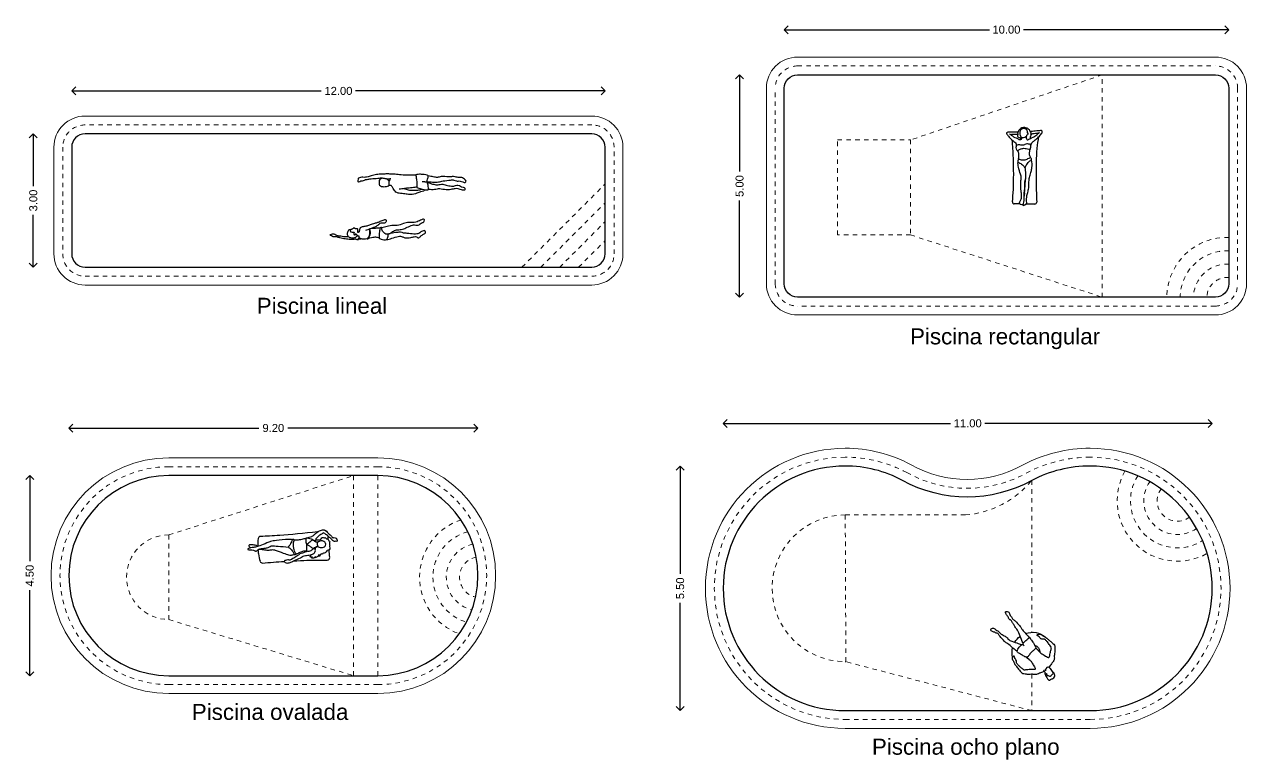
# Model space of a CAD drawing. Header units: inches. Extents: x 7.5 to 80.1, y 5.4 to 46.1.
# Drawn here: x 7.64 to 35.13, y 29.55 to 46.08 of the extents above; entities that cross this region are included whole.
import ezdxf

# ---------------------------------------------------------------- set-up
doc = ezdxf.new("R2010")
doc.units = ezdxf.units.IN
doc.header["$MEASUREMENT"] = 0
doc.linetypes.add('ACAD_ISO03W100', pattern=[30, 12, -18])
doc.layers.add('1', color=2, linetype='Continuous', lineweight=30)
doc.layers.add('2', color=253, linetype='Continuous', lineweight=5)
doc.styles.get("Standard").update_dxf_attribs({"font": 'arial.ttf'})
doc.dimstyles.new('cotas alberca', dxfattribs={"dimtxt": 0.18, "dimasz": 0.18, "dimexe": 0.18, "dimexo": 0.0625, "dimgap": 0.09, "dimtad": 0, "dimzin": 0, "dimdsep": 46, "dimtxsty": 'Standard', "dimblk": 'OPEN90', "dimcen": 0.09, "dimse1": 1, "dimse2": 1, "dimadec": 0, "dimazin": 0, "dimtfac": 1, "dimtofl": 0, "dimtmove": 0, "dimatfit": 3, "dimldrblk": 'OPEN90', "dimfxl": 0, "dimtolj": 1, "dimtzin": 0, "dimarcsym": 0})

# ---------------------------------------------------------------- blocks, each defined once
blk = doc.blocks.new('_Open90')
at = {"color": 0, "linetype": 'ByBlock', "lineweight": -2}
for p, q in [((0, 0), (-1, 0)), ((-0.5, 0.5), (0, 0)), ((0, 0), (-0.5, -0.5))]:
    blk.add_line(p, q, dxfattribs=at)
blk = doc.blocks.new('*D5')
at = {"layer": '2', "color": 0, "lineweight": -2, "transparency": 16777216}
for p, q in [((8.88, 44.587), (14.315, 44.587)), ((20.52, 44.587), (15.085, 44.587))]:
    blk.add_line(p, q, dxfattribs=at)
at = {"layer": 'Defpoints', "color": 0, "transparency": 16777216}
for p in [(20.7, 44.587), (8.7, 43.323), (20.7, 43.323)]:
    blk.add_point(p, dxfattribs=at)
at = {"layer": '2', "color": 0, "lineweight": -2, "transparency": 16777216, "xscale": 0.18, "yscale": 0.18, "zscale": 0.18, "rotation": 180}
blk.add_blockref('_Open90', (8.7, 44.587), dxfattribs=at)
at = {"layer": '2', "color": 0, "lineweight": -2, "transparency": 16777216, "xscale": 0.18, "yscale": 0.18, "zscale": 0.18}
blk.add_blockref('_Open90', (20.7, 44.587), dxfattribs=at)
at = {"layer": '2', "color": 0, "transparency": 16777216, "insert": (14.7, 44.587), "char_height": 0.18, "attachment_point": 5}
blk.add_mtext('\\A1;12.00', dxfattribs=at)
blk = doc.blocks.new('*D6')
at = {"layer": '2', "color": 0, "lineweight": -2, "transparency": 16777216}
for p, q in [((7.837, 43.443), (7.837, 42.447)), ((7.837, 40.803), (7.837, 41.8))]:
    blk.add_line(p, q, dxfattribs=at)
at = {"layer": 'Defpoints', "color": 0, "transparency": 16777216}
for p in [(9, 43.623), (7.837, 40.623), (9, 40.623)]:
    blk.add_point(p, dxfattribs=at)
at = {"layer": '2', "color": 0, "lineweight": -2, "transparency": 16777216, "xscale": 0.18, "yscale": 0.18, "zscale": 0.18}
for p, rotation in [((7.837, 43.623), 90), ((7.837, 40.623), 270)]:
    blk.add_blockref('_Open90', p, dxfattribs=dict(at, rotation=rotation))
at = {"layer": '2', "color": 0, "transparency": 16777216, "insert": (7.837, 42.123), "char_height": 0.18, "attachment_point": 5, "rotation": 90}
blk.add_mtext('\\A1;3.00', dxfattribs=at)
blk = doc.blocks.new('p1')
blk.add_line((-0.593, 0.008), (-0.581, 0.041))
for points, knots in [([(-0.012, 0.11), (-0.046, 0.108), (-0.113, 0.106), (-0.304, 0.107), (-0.444, 0.128), (-0.568, 0.132), (-0.668, 0.14), (-0.756, 0.128), (-0.868, 0.132), (-0.989, 0.1), (-1.087, 0.073), (-1.148, 0.058), (-1.207, 0.062), (-1.255, 0.06), (-1.305, 0.046), (-1.312, 0.021), (-1.324, -0.037), (-1.299, -0.048), (-1.251, -0.009), (-1.215, -0.021), (-1.167, -0.001), (-1.148, 0.01), (-1.104, 0.014), (-1.018, 0.031), (-0.865, 0.036), (-0.772, 0.06), (-0.638, 0.026), (-0.587, 0.024)], [0, 0, 0, 0, 0.515344, 1.21615, 1.835053, 2.400357, 2.908778, 3.386256, 3.926241, 4.501792, 5.018474, 5.421976, 5.804919, 6.168217, 6.51595, 6.778901, 7.154923, 7.367605, 7.751511, 8.065238, 8.419103, 8.65927, 8.978828, 9.466062, 10.093878, 10.604726, 11.293617, 11.293617, 11.293617, 11.293617]), ([(-0.621, -0.124), (-0.623, -0.128), (-0.632, -0.136), (-0.68, -0.143), (-0.732, -0.153), (-0.787, -0.145), (-0.843, -0.124), (-0.843, -0.032), (-0.832, 0.014), (-0.775, 0.044), (-0.703, 0.033), (-0.639, 0.004), (-0.615, -0.018), (-0.618, -0.044), (-0.609, -0.094), (-0.617, -0.117), (-0.621, -0.124)], [0, 0, 0, 0, 0.194345, 0.543261, 0.923842, 1.30412, 1.669485, 2.136885, 2.482261, 2.866614, 3.306208, 3.734947, 4.004058, 4.25415, 4.622031, 4.904545, 4.904545, 4.904545, 4.904545]), ([(-0.623, -0.012), (-0.616, -0.013), (-0.6, -0.01), (-0.595, 0.002), (-0.593, 0.008)], [0, 0, 0, 0, 0.2393256, 0.4498695, 0.4498695, 0.4498695, 0.4498695]), ([(0.129, -0.031), (0.145, -0.032), (0.178, -0.036), (0.201, -0.039), (0.219, -0.043), (0.242, -0.042), (0.236, -0.006), (0.263, 0.039), (0.263, 0.076), (0.266, 0.098), (0.238, 0.107), (0.172, 0.123), (0.093, 0.129), (0.044, 0.13), (-0.017, 0.12), (-0.009, 0.103), (-0.006, 0.042), (0, 0), (0.011, -0.068), (0.006, -0.136), (0.006, -0.17), (0.056, -0.182), (0.108, -0.199), (0.166, -0.216), (0.226, -0.22), (0.25, -0.22), (0.263, -0.219), (0.268, -0.216), (0.271, -0.173), (0.263, -0.12), (0.249, -0.077), (0.244, -0.047), (0.234, -0.047), (0.223, -0.043)], [-7.958678, -7.958678, -7.958678, -7.958678, -7.596632, -7.34669, -7.126637, -6.919129, -6.642504, -6.267765, -5.958708, -5.740307, -5.490495, -5.06371, -4.608268, -4.226338, -3.863587, -3.684939, -3.292213, -2.944288, -2.519211, -2.092207, -1.826782, -1.485068, -1.096815, -0.695455, -0.303056, 0, 0, 0.131561, 0.450639, 0.841535, 1.180424, 1.401682, 1.635286, 1.635286, 1.635286, 1.635286]), ([(0.239, -0.034), (0.279, -0.04), (0.359, -0.049), (0.498, -0.046), (0.598, -0.018), (0.761, 0), (0.843, 0.008), (0.9, -0.032), (0.985, -0.009), (1.092, -0.074), (1.127, -0.02), (1.078, 0.016), (1.04, 0.061), (0.959, 0.047), (0.868, 0.075), (0.8, 0.079), (0.722, 0.066), (0.552, 0.091), (0.473, 0.048), (0.376, 0.073), (0.302, 0.084), (0.264, 0.092)], [0, 0, 0, 0, 0.567494, 1.159129, 1.692798, 2.345006, 2.803663, 3.199481, 3.672081, 4.211635, 4.521161, 4.891494, 5.274091, 5.719047, 6.220326, 6.633514, 7.089497, 7.752201, 8.225999, 8.720544, 9.271209, 9.271209, 9.271209, 9.271209]), ([(0.193, -0.217), (0.183, -0.232), (0.158, -0.263), (0.088, -0.261), (0.009, -0.305), (-0.13, -0.333), (-0.23, -0.313), (-0.356, -0.303), (-0.469, -0.286), (-0.517, -0.192), (-0.553, -0.145), (-0.564, -0.123), (-0.589, -0.122), (-0.61, -0.122), (-0.621, -0.124)], [0, 0, 0, 0, 0.371406, 0.778812, 1.266143, 1.867361, 2.387189, 2.962967, 3.49364, 4.003825, 4.396367, 4.629701, 4.874415, 5.1646, 5.1646, 5.1646, 5.1646]), ([(0.008, -0.161), (-0.006, -0.162), (-0.036, -0.166), (-0.171, -0.18), (-0.27, -0.19), (-0.349, -0.201), (-0.388, -0.206)], [0, 0, 0, 0, 0.339585, 0.924566, 1.4542, 2.005888, 2.005888, 2.005888, 2.005888]), ([(-0.283, -0.192), (-0.251, -0.202), (-0.187, -0.218), (-0.134, -0.235), (-0.086, -0.226), (-0.013, -0.229), (0.073, -0.223), (0.108, -0.211), (0.125, -0.204)], [0, 0, 0, 0, 0.512201, 0.887816, 1.233252, 1.674062, 2.148666, 2.528746, 2.528746, 2.528746, 2.528746]), ([(0.244, -0.056), (0.255, -0.056), (0.285, -0.061), (0.342, -0.087), (0.436, -0.109), (0.485, -0.106), (0.595, -0.088), (0.692, -0.122), (0.816, -0.145), (0.854, -0.136), (0.9, -0.109), (0.964, -0.122), (1.018, -0.158), (1.079, -0.157), (1.102, -0.206), (1.083, -0.233), (1.037, -0.227), (0.93, -0.192), (0.87, -0.192), (0.767, -0.215), (0.67, -0.228), (0.528, -0.193), (0.463, -0.206), (0.403, -0.22), (0.318, -0.217), (0.266, -0.214)], [0.149969, 0.149969, 0.149969, 0.149969, 0.411381, 0.806703, 1.374389, 1.808746, 2.414222, 3.037852, 3.701821, 4.118363, 4.555088, 4.956594, 5.320888, 5.761916, 6.160931, 6.454839, 6.842484, 7.385203, 7.85081, 8.448685, 9.056214, 9.76544, 10.239119, 10.702245, 11.392195, 11.392195, 11.392195, 11.392195])]:
    blk.add_open_spline(points, degree=3, knots=knots)
blk = doc.blocks.new('p2')
for points, knots in [([(-0.304, 0.064), (-0.286, 0.067), (-0.248, 0.074), (-0.177, 0.109), (-0.058, 0.145), (-0.002, 0.198), (0.043, 0.232), (0.081, 0.229), (0.129, 0.224), (0.149, 0.242), (0.162, 0.265), (0.168, 0.284), (0.138, 0.294), (0.102, 0.29), (0.056, 0.269), (0.017, 0.257), (-0.011, 0.244), (-0.039, 0.228), (-0.111, 0.214), (-0.202, 0.177), (-0.279, 0.152), (-0.362, 0.142), (-0.44, 0.122), (-0.443, 0.042), (-0.46, 0.013), (-0.474, 0.007), (-0.481, 0.012), (-0.481, 0.033), (-0.473, 0.074), (-0.488, 0.1), (-0.521, 0.088), (-0.538, 0.099), (-0.554, 0.093), (-0.561, 0.118), (-0.58, 0.108), (-0.597, 0.091), (-0.616, 0.082), (-0.636, 0.077), (-0.656, 0.059), (-0.648, 0.033), (-0.636, 0.019), (-0.585, 0.012), (-0.558, 0.018), (-0.57, -0.005), (-0.578, -0.022), (-0.56, -0.049), (-0.53, -0.033), (-0.522, -0.013), (-0.522, -0.003)], [0, 0, 0, 0, 0.43418, 0.955704, 1.606594, 2.124279, 2.542266, 2.880853, 3.251581, 3.526527, 3.807212, 4.022272, 4.30163, 4.638842, 5.02899, 5.384461, 5.709878, 6.035376, 6.530783, 7.115347, 7.642395, 8.1805, 8.670094, 9.16372, 9.496133, 9.702958, 9.847427, 10.10476, 10.489315, 10.768598, 11.09182, 11.344616, 11.556044, 11.808288, 12.035367, 12.331748, 12.599545, 12.861323, 13.146215, 13.429286, 13.673038, 14.093007, 14.353076, 14.598762, 14.853417, 15.143704, 15.448833, 15.772771, 15.772771, 15.772771, 15.772771]), ([(0.201, -0.03), (0.217, -0.028), (0.253, -0.017), (0.275, 0.023), (0.367, 0.064), (0.417, 0.07), (0.532, 0.074), (0.624, 0.127), (0.745, 0.173), (0.795, 0.192), (0.849, 0.163), (0.9, 0.179), (0.947, 0.226), (1.009, 0.236), (1.022, 0.291), (0.998, 0.315), (0.952, 0.299), (0.851, 0.243), (0.79, 0.232), (0.681, 0.235), (0.58, 0.229), (0.444, 0.167), (0.375, 0.168), (0.311, 0.17), (0.172, 0.148), (0.098, 0.127), (0.06, 0.114)], [0, 0, 0, 0, 0.410391, 0.804216, 1.369753, 1.802465, 2.405649, 3.026918, 3.688373, 4.103337, 4.538408, 4.938394, 5.301309, 5.740667, 6.138172, 6.430967, 6.817144, 7.357808, 7.821652, 8.417263, 9.022492, 9.729032, 10.200918, 10.662291, 11.349628, 11.990777, 11.990777, 11.990777, 11.990777]), ([(-0.537, -0.106), (-0.55, -0.111), (-0.576, -0.118), (-0.664, -0.118), (-0.714, -0.061), (-0.717, 0.017), (-0.676, 0.081), (-0.644, 0.08), (-0.634, 0.079), (-0.629, 0.078)], [0, 0, 0, 0, 0.375316, 0.904432, 1.385365, 1.895021, 2.379126, 2.684255, 2.908243, 2.908243, 2.908243, 2.908243]), ([(-0.228, 0.085), (-0.221, 0.064), (-0.214, 0.019), (-0.214, -0.032), (-0.24, -0.098), (-0.259, -0.117), (-0.283, -0.136), (-0.25, -0.132), (-0.245, -0.128), (-0.242, -0.125)], [-2.419239, -2.419239, -2.419239, -2.419239, -1.944838, -1.517241, -1.036394, -0.717648, -0.475425, -0.208426, 0, 0, 0, 0]), ([(-0.242, -0.125), (-0.237, -0.118), (-0.226, -0.103), (-0.201, -0.043), (-0.196, 0.02), (-0.208, 0.079), (-0.212, 0.087), (-0.214, 0.091)], [0, 0, 0, 0, 0.297053, 0.757476, 1.242745, 1.681059, 1.889181, 1.889181, 1.889181, 1.889181]), ([(0.022, 0.115), (0, 0.111), (-0.043, 0.105), (-0.146, 0.1), (-0.188, 0.095), (-0.21, 0.092)], [0, 0, 0, 0, 0.475119, 1.062003, 1.534325, 1.534325, 1.534325, 1.534325]), ([(0.022, 0.115), (0.033, 0.12), (0.046, 0.12), (0.064, 0.118), (0.055, 0.097), (0.059, 0.074), (0.099, 0), (0.149, -0.031), (0.185, -0.033), (0.201, -0.03), (0.202, -0.038), (0.202, -0.053), (0.192, -0.15), (0.102, -0.163), (0.05, -0.137), (0.004, -0.131), (-0.004, -0.088), (-0.005, -0.007), (0.016, 0.086), (0.018, 0.104), (0.02, 0.112), (0.022, 0.115)], [3.910401, 3.910401, 3.910401, 3.910401, 4.148072, 4.364918, 4.605024, 4.889686, 5.417292, 5.86948, 6.281225, 6.281225, 6.281225, 6.56789, 7.103899, 7.6174, 8.073498, 8.441697, 8.790826, 9.336195, 9.903352, 10.141024, 10.378696, 10.378696, 10.378696, 10.378696]), ([(0.161, -0.147), (0.182, -0.148), (0.227, -0.153), (0.355, -0.086), (0.477, -0.073), (0.516, -0.084), (0.58, -0.118), (0.71, -0.106), (0.781, -0.087), (0.84, -0.079), (0.868, -0.115), (0.913, -0.102), (0.946, -0.053), (1.011, -0.025), (1.044, -0.001), (1.035, 0.037), (1.016, 0.06), (0.975, 0.038), (0.931, 0.026), (0.893, -0.022), (0.841, -0.023), (0.775, -0.032), (0.631, -0.008), (0.547, -0.008), (0.479, 0.02), (0.396, 0.009), (0.267, -0.005), (0.223, -0.021), (0.201, -0.03)], [0, 0, 0, 0, 0.462942, 1.167069, 1.805724, 2.162788, 2.644965, 3.310162, 3.82728, 4.251989, 4.609876, 4.969575, 5.420187, 5.909935, 6.261307, 6.604344, 6.886465, 7.257995, 7.660842, 8.096999, 8.499543, 8.980178, 9.685407, 10.227912, 10.705563, 11.241635, 11.905554, 12.395895, 12.395895, 12.395895, 12.395895]), ([(-0.529, -0.141), (-0.558, -0.143), (-0.616, -0.157), (-0.699, -0.144), (-0.83, -0.126), (-0.876, -0.115), (-0.962, -0.086), (-1.034, -0.092), (-1.07, -0.069), (-1.117, -0.044), (-1.069, -0.024), (-1.028, -0.019), (-0.974, -0.042), (-0.953, -0.058), (-0.909, -0.067), (-0.885, -0.067), (-0.838, -0.071), (-0.767, -0.088), (-0.736, -0.08), (-0.706, -0.079), (-0.695, -0.079)], [0.932493, 0.932493, 0.932493, 0.932493, 1.452407, 1.979134, 2.573572, 3.053103, 3.521187, 3.98979, 4.375837, 4.714881, 5.048071, 5.429779, 5.782569, 6.073565, 6.448751, 6.82357, 7.214442, 7.608512, 7.972296, 8.198661, 8.198661, 8.198661, 8.198661]), ([(-0.463, -0.124), (-0.465, -0.131), (-0.462, -0.148), (-0.482, -0.152), (-0.503, -0.141), (-0.526, -0.15), (-0.543, -0.121), (-0.532, -0.09), (-0.494, -0.076), (-0.445, -0.067), (-0.45, -0.109), (-0.461, -0.118), (-0.463, -0.124)], [0, 0, 0, 0, 0.270369, 0.499869, 0.781393, 1.044343, 1.346159, 1.658214, 2.034301, 2.39879, 2.716842, 2.982071, 2.982071, 2.982071, 2.982071]), ([(-0.485, -0.075), (-0.485, -0.066), (-0.49, -0.041), (-0.52, -0.049), (-0.531, -0.039), (-0.537, -0.035)], [0, 0, 0, 0, 0.3101986, 0.5988833, 0.8664162, 0.8664162, 0.8664162, 0.8664162]), ([(-0.395, -0.135), (-0.412, -0.139), (-0.433, -0.143), (-0.459, -0.142), (-0.465, -0.142)], [0, 0, 0, 0, 0.4083858, 0.5388962, 0.5388962, 0.5388962, 0.5388962]), ([(-0.274, -0.132), (-0.296, -0.137), (-0.344, -0.145), (-0.416, -0.134), (-0.443, -0.113), (-0.453, -0.106)], [1.756649, 1.756649, 1.756649, 1.756649, 2.140879, 2.677998, 2.986164, 2.986164, 2.986164, 2.986164]), ([(0.003, -0.116), (-0.022, -0.106), (-0.076, -0.097), (-0.12, -0.099), (-0.198, -0.115), (-0.242, -0.125)], [0, 0, 0, 0, 0.526068, 0.92816, 1.577296, 1.577296, 1.577296, 1.577296])]:
    blk.add_open_spline(points, degree=3, knots=knots)
blk = doc.blocks.new('*D13')
at = {"layer": '2', "color": 0, "lineweight": -2, "transparency": 16777216}
for p, q in [((8.816, 37.007), (12.913, 37.007)), ((17.656, 37.007), (13.56, 37.007))]:
    blk.add_line(p, q, dxfattribs=at)
at = {"layer": 'Defpoints', "color": 0, "transparency": 16777216}
for p in [(17.836, 37.007), (8.636, 33.652), (17.836, 33.653)]:
    blk.add_point(p, dxfattribs=at)
at = {"layer": '2', "color": 0, "lineweight": -2, "transparency": 16777216, "xscale": 0.18, "yscale": 0.18, "zscale": 0.18, "rotation": 180}
blk.add_blockref('_Open90', (8.636, 37.007), dxfattribs=at)
at = {"layer": '2', "color": 0, "lineweight": -2, "transparency": 16777216, "xscale": 0.18, "yscale": 0.18, "zscale": 0.18}
blk.add_blockref('_Open90', (17.836, 37.007), dxfattribs=at)
at = {"layer": '2', "color": 0, "transparency": 16777216, "insert": (13.236, 37.007), "char_height": 0.18, "attachment_point": 5}
blk.add_mtext('\\A1;9.20', dxfattribs=at)
blk = doc.blocks.new('*D15')
at = {"layer": '2', "color": 0, "lineweight": -2, "transparency": 16777216}
for p, q in [((7.756, 35.757), (7.756, 34.015)), ((7.756, 31.617), (7.756, 33.36))]:
    blk.add_line(p, q, dxfattribs=at)
at = {"layer": 'Defpoints', "color": 0, "transparency": 16777216}
for p in [(10.886, 35.937), (7.756, 31.437), (10.886, 31.437)]:
    blk.add_point(p, dxfattribs=at)
at = {"layer": '2', "color": 0, "lineweight": -2, "transparency": 16777216, "xscale": 0.18, "yscale": 0.18, "zscale": 0.18}
for p, rotation in [((7.756, 35.937), 90), ((7.756, 31.437), 270)]:
    blk.add_blockref('_Open90', p, dxfattribs=dict(at, rotation=rotation))
at = {"layer": '2', "color": 0, "transparency": 16777216, "insert": (7.756, 33.687), "char_height": 0.18, "attachment_point": 5, "rotation": 90}
blk.add_mtext('\\A1;4.50', dxfattribs=at)
blk = doc.blocks.new('p3')
for centre, start, end in [((0.715, 0.323), 14.7767, 85.1908), ((-0.747, 0.2), 92.0524, 174.2564), ((0.753, -0.221), 269.8569, 5.4967), ((-0.705, -0.289), 197.1966, 275.3367)]:
    blk.add_arc(centre, 0.0553, start, end)
for points, knots in [([(0.537, 0.357), (0.237, 0.322), (-0.323, 0.273), (-0.608, 0.26), (-0.749, 0.255)], [15.986808, 15.986808, 15.986808, 15.986808, 17.479211, 18.619286, 18.619286, 18.619286, 18.619286]), ([(0.298, 0.223), (0.314, 0.228), (0.345, 0.24), (0.406, 0.254), (0.458, 0.288), (0.542, 0.371), (0.645, 0.408), (0.684, 0.405), (0.721, 0.377), (0.799, 0.312), (0.855, 0.248), (0.874, 0.223), (0.908, 0.231), (0.953, 0.218), (0.966, 0.199), (0.974, 0.177), (0.981, 0.138), (0.939, 0.149), (0.912, 0.14), (0.883, 0.151), (0.86, 0.179), (0.841, 0.203), (0.788, 0.247), (0.727, 0.301), (0.681, 0.328), (0.665, 0.338), (0.634, 0.312), (0.586, 0.283), (0.534, 0.244), (0.495, 0.201), (0.496, 0.182), (0.497, 0.174)], [0, 0, 0, 0, 0.407225, 0.852574, 1.304489, 1.93645, 2.534276, 2.871486, 3.248717, 3.839633, 4.377072, 4.66914, 4.99116, 5.381511, 5.644699, 5.934523, 6.241709, 6.566237, 6.882438, 7.18837, 7.530001, 7.847836, 8.320928, 8.858866, 9.272548, 9.487383, 9.830234, 10.270943, 10.746788, 11.171099, 11.45656, 11.45656, 11.45656, 11.45656]), ([(-0.03, 0.182), (-0.061, 0.186), (-0.118, 0.198), (-0.392, 0.157), (-0.463, 0.159), (-0.526, 0.139), (-0.611, 0.108), (-0.763, 0.041), (-0.857, 0.013), (-0.938, 0.005), (-0.989, -0.005), (-1.035, -0.02), (-1.034, -0.039), (-1.011, -0.045), (-0.974, -0.042), (-0.907, -0.049), (-0.879, -0.066), (-0.86, -0.078), (-0.828, -0.076), (-0.812, -0.038), (-0.76, -0.023), (-0.728, -0.018), (-0.636, -0.011), (-0.559, 0.008), (-0.509, 0.046), (-0.482, 0.047), (-0.339, 0.035), (-0.198, 0.024), (-0.122, 0.016)], [0, 0, 0, 0, 0.561282, 1.505148, 2.004568, 2.444963, 2.999474, 3.743386, 4.325546, 4.834245, 5.263632, 5.639466, 5.835339, 6.095593, 6.455156, 6.927291, 7.25564, 7.522461, 7.819029, 8.172729, 8.579916, 8.916832, 9.462607, 9.991545, 10.425005, 10.708432, 11.372359, 12.248306, 12.248306, 12.248306, 12.248306]), ([(-0.803, 0.03), (-0.817, 0.037), (-0.849, 0.047), (-0.886, 0.066), (-0.975, 0.061), (-1.009, 0.066), (-1.011, 0.038), (-0.989, 0.01), (-0.974, 0.002), (-0.967, -0.001)], [0, 0, 0, 0, 0.396188, 0.77617, 1.322375, 1.627162, 1.881424, 2.225716, 2.510009, 2.510009, 2.510009, 2.510009]), ([(-0.122, 0.016), (-0.122, 0.023), (-0.093, 0.048), (-0.064, 0.105), (-0.032, 0.187), (-0.02, 0.185), (0.027, 0.189), (-0.013, 0.135), (-0.01, 0.027), (0.023, -0.103), (0.044, -0.134), (0.067, -0.14), (0.041, -0.15), (0.019, -0.154), (-0.003, -0.129), (-0.03, -0.065), (-0.1, 0.002), (-0.122, 0.011), (-0.122, 0.016)], [0, 0, 0, 0, 0.346181, 0.847131, 1.361019, 1.547948, 1.868621, 2.242372, 2.864366, 3.534097, 3.873556, 4.077865, 4.328582, 4.597987, 4.898435, 5.390854, 5.962697, 6.232762, 6.232762, 6.232762, 6.232762]), ([(0.013, 0.176), (0.035, 0.177), (0.078, 0.17), (0.191, 0.195), (0.247, 0.209), (0.276, 0.217)], [0, 0, 0, 0, 0.464172, 1.07316, 1.620028, 1.620028, 1.620028, 1.620028]), ([(0.295, 0.073), (0.29, 0.088), (0.279, 0.115), (0.277, 0.202), (0.275, 0.228), (0.317, 0.218), (0.415, 0.197), (0.47, 0.161), (0.482, 0.153), (0.485, 0.151)], [0, 0, 0, 0, 0.397775, 0.93293, 1.178888, 1.504586, 2.103954, 2.581076, 2.731207, 2.731207, 2.731207, 2.731207]), ([(0.295, 0.073), (0.291, 0.057), (0.285, 0.025), (0.286, -0.043), (0.288, -0.076), (0.329, -0.078), (0.37, -0.077), (0.406, -0.046), (0.435, -0.025), (0.475, -0.007), (0.512, 0.016), (0.531, 0.028)], [0, 0, 0, 0, 0.406488, 0.883668, 1.183353, 1.520327, 1.893485, 2.282557, 2.625704, 3.006106, 3.474326, 3.474326, 3.474326, 3.474326]), ([(0.484, 0.14), (0.471, 0.148), (0.445, 0.159), (0.419, 0.176), (0.403, 0.161), (0.376, 0.137), (0.323, 0.094), (0.295, 0.073)], [0, 0, 0, 0, 0.384148, 0.686855, 0.920649, 1.266165, 1.857874, 1.857874, 1.857874, 1.857874]), ([(0.295, 0.073), (0.314, 0.064), (0.348, 0.046), (0.412, -0.002), (0.424, -0.015), (0.447, -0.005), (0.489, 0.014), (0.504, 0.023), (0.516, 0.029), (0.525, 0.029), (0.542, 0.026), (0.55, 0.023)], [0, 0, 0, 0, 0.458256, 0.964281, 1.18539, 1.454878, 1.849587, 2.147557, 2.147557, 2.370916, 2.62205, 2.62205, 2.62205, 2.62205]), ([(0.542, 0.124), (0.53, 0.126), (0.508, 0.131), (0.484, 0.129), (0.483, 0.141), (0.488, 0.173), (0.518, 0.185), (0.544, 0.174), (0.601, 0.188), (0.62, 0.201), (0.643, 0.244), (0.681, 0.214), (0.706, 0.241), (0.73, 0.184), (0.772, 0.217), (0.783, 0.151), (0.823, 0.142), (0.791, 0.089), (0.816, 0.06), (0.793, 0.027), (0.834, -0.03), (0.77, -0.059), (0.738, -0.057), (0.714, -0.125), (0.664, -0.115), (0.646, -0.147), (0.619, -0.135), (0.593, -0.156), (0.582, -0.209), (0.568, -0.176), (0.579, -0.135), (0.545, -0.185), (0.533, -0.205), (0.468, -0.24), (0.488, -0.209), (0.489, -0.193), (0.469, -0.217), (0.452, -0.235), (0.415, -0.238), (0.387, -0.235), (0.445, -0.204), (0.382, -0.219), (0.363, -0.194), (0.383, -0.185), (0.385, -0.153), (0.423, -0.15), (0.485, -0.107), (0.487, -0.059), (0.483, -0.02), (0.49, -0.003), (0.493, 0.004)], [0, 0, 0, 0, 0.349533, 0.609603, 0.777132, 1.09321, 1.394446, 1.706037, 2.133948, 2.420798, 2.773846, 3.120174, 3.395431, 3.770646, 4.091711, 4.500809, 4.813213, 5.209434, 5.534474, 5.862675, 6.283705, 6.703973, 7.022664, 7.463867, 7.840764, 8.147182, 8.421894, 8.747838, 9.104296, 9.368917, 9.661703, 10.0116, 10.360177, 10.762932, 11.022447, 11.197885, 11.470163, 11.772534, 12.132947, 12.343774, 12.665898, 13.01497, 13.295215, 13.521704, 13.810993, 14.148458, 14.63476, 15.021804, 15.379099, 15.670529, 15.670529, 15.670529, 15.670529]), ([(0.527, 0.086), (0.528, 0.099), (0.534, 0.121), (0.582, 0.156), (0.647, 0.159), (0.701, 0.127), (0.719, 0.102), (0.721, 0.052), (0.688, 0.019), (0.651, -0.001), (0.535, 0.005), (0.527, 0.067), (0.527, 0.086)], [0, 0, 0, 0, 0.306422, 0.757887, 1.225413, 1.668288, 1.985351, 2.365444, 2.726983, 3.112145, 3.684426, 4.155982, 4.155982, 4.155982, 4.155982]), ([(-0.805, -0.041), (-0.803, -0.076), (-0.792, -0.18), (-0.774, -0.254), (-0.758, -0.305)], [9.2116452, 9.2116452, 9.2116452, 9.2116452, 9.5198564, 10.1789968, 10.1789968, 10.1789968, 10.1789968]), ([(-0.785, -0.031), (-0.751, -0.033), (-0.684, -0.035), (-0.578, -0.061), (-0.491, -0.037), (-0.412, -0.052), (-0.237, -0.119), (-0.12, -0.162), (-0.055, -0.166), (-0.005, -0.157), (0.019, -0.149)], [0, 0, 0, 0, 0.581449, 1.181195, 1.70803, 2.219923, 3.014244, 3.663274, 4.116296, 4.612096, 4.612096, 4.612096, 4.612096]), ([(0.304, -0.076), (0.269, -0.092), (0.199, -0.123), (0.134, -0.133), (0.068, -0.196), (-0.022, -0.239), (-0.071, -0.278), (-0.103, -0.278), (-0.135, -0.269), (-0.184, -0.286), (-0.216, -0.288), (-0.215, -0.322), (-0.189, -0.335), (-0.141, -0.351), (-0.059, -0.326), (0.011, -0.281), (0.153, -0.226), (0.229, -0.176), (0.338, -0.164), (0.375, -0.158), (0.394, -0.156)], [0, 0, 0, 0, 0.61693, 1.080513, 1.618692, 2.204286, 2.650214, 2.957256, 3.284704, 3.700463, 4.002257, 4.28575, 4.582289, 4.984135, 5.50141, 6.042089, 6.74484, 7.309336, 7.89445, 8.327854, 8.327854, 8.327854, 8.327854]), ([(0.058, -0.138), (0.074, -0.132), (0.107, -0.122), (0.182, -0.075), (0.256, -0.068), (0.279, -0.067), (0.29, -0.067)], [0, 0, 0, 0, 0.414082, 0.957403, 1.448696, 1.777924, 1.777924, 1.777924, 1.777924]), ([(-0.009, -0.296), (0.101, -0.29), (0.407, -0.277), (0.606, -0.275), (0.753, -0.276)], [11.619985, 11.619985, 11.619985, 11.619985, 12.208945, 13.356149, 13.356149, 13.356149, 13.356149])]:
    blk.add_open_spline(points, degree=3, knots=knots)
for points in [[(-0.802, 0.205), (-0.808, 0.149), (-0.81, 0.09), (-0.809, 0.033)], [(0.777, 0.183), (0.776, 0.209), (0.774, 0.235), (0.773, 0.261)], [(0.808, -0.215), (0.803, -0.159), (0.798, -0.102), (0.793, -0.046)], [(-0.7, -0.344), (-0.544, -0.329), (-0.376, -0.317), (-0.214, -0.307)]]:
    blk.add_open_spline(points, degree=3)
blk = doc.blocks.new('*D52')
at = {"layer": '2', "color": 0, "lineweight": -2, "transparency": 16777216}
for p, q in [((22.386, 35.972), (22.386, 33.725)), ((22.386, 30.832), (22.386, 33.078))]:
    blk.add_line(p, q, dxfattribs=at)
at = {"layer": 'Defpoints', "color": 0, "transparency": 16777216}
for p in [(22.386, 36.152), (26.097, 36.152), (26.097, 30.652)]:
    blk.add_point(p, dxfattribs=at)
at = {"layer": '2', "color": 0, "lineweight": -2, "transparency": 16777216, "xscale": 0.18, "yscale": 0.18, "zscale": 0.18}
for p, rotation in [((22.386, 36.152), 90), ((22.386, 30.652), 270)]:
    blk.add_blockref('_Open90', p, dxfattribs=dict(at, rotation=rotation))
at = {"layer": '2', "color": 0, "transparency": 16777216, "insert": (22.386, 33.402), "char_height": 0.18, "attachment_point": 5, "rotation": 90}
blk.add_mtext('\\A1;5.50', dxfattribs=at)
blk = doc.blocks.new('p8')
for radius, start, end in [(0.454, 166.9071, 193.62), (0.172, 112.2496, 142.4702), (0.454, 210.234, 232.9782), (0.172, 287.7637, 357.9584), (0.454, 250.5819, 310.6776)]:
    blk.add_arc((0, 0), radius, start, end)
for points, knots in [([(0.294, 0.501), (0.296, 0.508), (0.297, 0.522), (0.33, 0.566), (0.35, 0.613), (0.388, 0.628), (0.436, 0.588), (0.467, 0.593), (0.503, 0.547), (0.506, 0.518), (0.497, 0.474), (0.488, 0.453), (0.469, 0.444), (0.456, 0.431), (0.45, 0.424)], [0, 0, 0, 0, 0.228673, 0.607155, 0.978308, 1.274305, 1.659838, 1.944093, 2.313483, 2.598944, 2.938369, 3.183275, 3.409495, 3.678809, 3.678809, 3.678809, 3.678809]), ([(-0.119, 0.109), (-0.11, 0.119), (-0.091, 0.14), (-0.049, 0.171), (-0.007, 0.221), (0.008, 0.258), (0.059, 0.339), (0.068, 0.36), (0.056, 0.389), (0.023, 0.382), (-0.041, 0.387), (-0.15, 0.386), (-0.182, 0.406), (-0.198, 0.378), (-0.256, 0.341), (-0.3, 0.301), (-0.326, 0.268), (-0.352, 0.249), (-0.355, 0.218), (-0.361, 0.159), (-0.404, 0.122), (-0.403, 0.075), (-0.436, 0.091), (-0.444, 0.108), (-0.458, 0.122), (-0.444, 0.171), (-0.419, 0.188), (-0.408, 0.254), (-0.372, 0.285), (-0.332, 0.357), (-0.253, 0.441), (-0.215, 0.473), (-0.159, 0.48), (-0.078, 0.492), (-0.02, 0.483), (0.014, 0.482), (0.039, 0.495), (0.121, 0.484), (0.161, 0.459), (0.192, 0.455), (0.24, 0.434), (0.259, 0.422), (0.269, 0.416)], [0, 0, 0, 0, 0.330745, 0.708298, 1.113913, 1.459833, 1.956351, 2.203081, 2.453274, 2.722064, 3.148956, 3.692782, 3.971696, 4.226524, 4.657677, 5.062834, 5.395194, 5.67693, 5.955843, 6.345136, 6.733493, 7.030234, 7.285191, 7.513023, 7.728921, 8.076149, 8.361645, 8.762743, 9.114957, 9.585247, 10.141885, 10.498414, 10.874602, 11.346457, 11.744626, 12.030361, 12.296274, 12.758663, 13.113284, 13.400004, 13.76736, 14.073551, 14.073551, 14.073551, 14.073551]), ([(0.085, -0.094), (0.1, -0.079), (0.133, -0.049), (0.194, 0.022), (0.287, 0.075), (0.377, 0.125), (0.388, 0.086), (0.395, 0.041), (0.405, -0.007), (0.427, -0.085), (0.433, -0.122), (0.386, -0.164), (0.35, -0.239), (0.294, -0.278), (0.275, -0.304), (0.235, -0.301), (0.199, -0.3), (0.178, -0.318), (0.156, -0.354), (0.107, -0.375), (0.105, -0.402), (0.134, -0.408), (0.179, -0.413), (0.209, -0.401), (0.234, -0.374), (0.266, -0.36), (0.31, -0.339), (0.348, -0.296), (0.405, -0.26), (0.461, -0.203), (0.501, -0.167), (0.514, -0.11), (0.505, 0.023), (0.489, 0.076), (0.504, 0.129), (0.475, 0.204), (0.429, 0.254), (0.394, 0.31), (0.377, 0.338)], [0, 0, 0, 0, 0.418034, 0.908451, 1.469448, 1.944045, 2.205824, 2.557307, 2.927877, 3.392724, 3.691198, 4.080258, 4.558119, 4.97878, 5.255577, 5.573262, 5.879427, 6.137823, 6.47299, 6.842336, 7.05707, 7.318509, 7.668633, 7.957099, 8.262399, 8.567969, 8.923728, 9.309839, 9.736625, 10.20047, 10.566303, 10.953249, 11.547973, 11.933712, 12.301048, 12.749275, 13.181062, 13.693064, 13.693064, 13.693064, 13.693064]), ([(0.251, 0.392), (0.267, 0.414), (0.296, 0.45), (0.28, 0.462), (0.282, 0.484), (0.294, 0.504), (0.314, 0.511), (0.318, 0.495), (0.304, 0.48), (0.322, 0.471), (0.324, 0.495), (0.341, 0.521), (0.361, 0.512), (0.388, 0.549), (0.422, 0.514), (0.452, 0.493), (0.476, 0.461), (0.451, 0.427), (0.427, 0.381), (0.392, 0.35), (0.378, 0.338), (0.343, 0.315), (0.303, 0.365), (0.296, 0.397), (0.295, 0.414)], [0, 0, 0, 0, 0.869504, 1.061762, 1.294843, 1.546261, 1.758027, 1.933109, 2.148296, 2.310006, 2.538246, 2.809487, 3.01945, 3.321734, 3.642156, 3.969561, 4.266367, 4.579906, 4.96151, 5.305831, 5.534071, 5.827845, 6.204616, 6.573242, 6.573242, 6.573242, 6.573242]), ([(-0.2, -0.17), (-0.209, -0.18), (-0.211, -0.191), (-0.196, -0.219), (-0.159, -0.258), (-0.094, -0.312), (-0.059, -0.345), (-0.043, -0.317), (-0.032, -0.29), (0.03, -0.216), (0.05, -0.166), (0.074, -0.126), (0.091, -0.097), (0.073, -0.085), (0.036, -0.049), (-0.033, -0.001), (-0.072, 0.066), (-0.103, 0.1), (-0.125, 0.112), (-0.137, 0.102), (-0.17, 0.097), (-0.203, 0.073), (-0.245, 0.054), (-0.285, 0.026), (-0.338, -0.008), (-0.342, -0.031), (-0.315, -0.101), (-0.252, -0.165), (-0.222, -0.183), (-0.207, -0.177), (-0.195, -0.164), (-0.184, -0.155), (-0.179, -0.15)], [0, 0, 0, 0, 0.221806, 0.458334, 0.840513, 1.331844, 1.647488, 1.884331, 2.176852, 2.678037, 3.066, 3.422474, 3.694713, 3.899112, 4.268515, 4.74424, 5.196984, 5.625157, 5.625157, 5.867278, 6.160327, 6.491639, 6.836369, 7.209222, 7.607012, 7.832794, 8.26967, 8.768787, 9.05495, 9.246244, 9.460816, 9.699205, 9.699205, 9.699205, 9.699205]), ([(-0.339, -0.021), (-0.361, -0.039), (-0.404, -0.072), (-0.528, -0.187), (-0.604, -0.224), (-0.663, -0.292), (-0.742, -0.378), (-0.771, -0.431), (-0.811, -0.432), (-0.843, -0.459), (-0.882, -0.458), (-0.941, -0.495), (-0.936, -0.516), (-0.924, -0.538), (-0.862, -0.556), (-0.827, -0.504), (-0.773, -0.486), (-0.756, -0.474), (-0.734, -0.435), (-0.699, -0.415), (-0.611, -0.366), (-0.559, -0.33), (-0.533, -0.286), (-0.459, -0.252), (-0.314, -0.201), (-0.262, -0.183), (-0.236, -0.174)], [0, 0, 0, 0, 0.473211, 1.137473, 1.612383, 2.096227, 2.661943, 3.045073, 3.347292, 3.668816, 3.997104, 4.405374, 4.618822, 4.867361, 5.246013, 5.640106, 6.021635, 6.253992, 6.580999, 6.914648, 7.432604, 7.844604, 8.192937, 8.656328, 9.296504, 9.769339, 9.769339, 9.769339, 9.769339]), ([(-0.206, -0.199), (-0.219, -0.23), (-0.243, -0.289), (-0.304, -0.436), (-0.324, -0.506), (-0.373, -0.543), (-0.409, -0.62), (-0.443, -0.666), (-0.475, -0.721), (-0.493, -0.732), (-0.513, -0.74), (-0.534, -0.763), (-0.534, -0.788), (-0.56, -0.821), (-0.594, -0.873), (-0.609, -0.917), (-0.561, -0.926), (-0.525, -0.907), (-0.505, -0.853), (-0.487, -0.813), (-0.454, -0.789), (-0.445, -0.751), (-0.413, -0.733), (-0.351, -0.679), (-0.265, -0.583), (-0.237, -0.524), (-0.164, -0.443), (-0.098, -0.37), (-0.076, -0.343), (-0.069, -0.333)], [0, 0, 0, 0, 0.517371, 1.165452, 1.598251, 1.988995, 2.459121, 2.864004, 3.265565, 3.498121, 3.734931, 4.009868, 4.258624, 4.587269, 5.008277, 5.315563, 5.622529, 5.94557, 6.328557, 6.671177, 6.99243, 7.299882, 7.598106, 8.069292, 8.652403, 9.07376, 9.611185, 10.142228, 10.417236, 10.417236, 10.417236, 10.417236])]:
    blk.add_open_spline(points, degree=3, knots=knots)
blk = doc.blocks.new('*D75')
at = {"layer": '2', "color": 0, "lineweight": -2, "transparency": 16777216}
for p, q in [((23.534, 37.112), (28.469, 37.112)), ((34.174, 37.112), (29.239, 37.112))]:
    blk.add_line(p, q, dxfattribs=at)
at = {"layer": 'Defpoints', "color": 0, "transparency": 16777216}
for p in [(34.354, 37.112), (23.354, 33.402), (34.354, 33.402)]:
    blk.add_point(p, dxfattribs=at)
at = {"layer": '2', "color": 0, "lineweight": -2, "transparency": 16777216, "xscale": 0.18, "yscale": 0.18, "zscale": 0.18, "rotation": 180}
blk.add_blockref('_Open90', (23.354, 37.112), dxfattribs=at)
at = {"layer": '2', "color": 0, "lineweight": -2, "transparency": 16777216, "xscale": 0.18, "yscale": 0.18, "zscale": 0.18}
blk.add_blockref('_Open90', (34.354, 37.112), dxfattribs=at)
at = {"layer": '2', "color": 0, "transparency": 16777216, "insert": (28.854, 37.112), "char_height": 0.18, "attachment_point": 5}
blk.add_mtext('\\A1;11.00', dxfattribs=at)
blk = doc.blocks.new('*D98')
at = {"layer": '2', "color": 0, "lineweight": -2, "transparency": 16777216}
for p, q in [((23.723, 44.769), (23.723, 42.772)), ((23.723, 40.129), (23.723, 42.125))]:
    blk.add_line(p, q, dxfattribs=at)
at = {"layer": 'Defpoints', "color": 0, "transparency": 16777216}
for p in [(25.968, 44.949), (23.723, 39.949), (25.968, 39.949)]:
    blk.add_point(p, dxfattribs=at)
at = {"layer": '2', "color": 0, "lineweight": -2, "transparency": 16777216, "xscale": 0.18, "yscale": 0.18, "zscale": 0.18}
for p, rotation in [((23.723, 44.949), 90), ((23.723, 39.949), 270)]:
    blk.add_blockref('_Open90', p, dxfattribs=dict(at, rotation=rotation))
at = {"layer": '2', "color": 0, "transparency": 16777216, "insert": (23.723, 42.449), "char_height": 0.18, "attachment_point": 5, "rotation": 90}
blk.add_mtext('\\A1;5.00', dxfattribs=at)
blk = doc.blocks.new('p13')
for centre, start, end in [((-0.218, -0.931), 174.3109, 269.0349), ((0.249, -0.936), 269.791, 2.6821)]:
    blk.add_arc(centre, 0.0397, start, end)
for points, knots in [([(-0.129, 0.642), (-0.166, 0.641), (-0.239, 0.641), (-0.33, 0.647), (-0.38, 0.644), (-0.397, 0.616), (-0.369, 0.575), (-0.317, 0.514), (-0.23, 0.434), (-0.183, 0.402), (-0.173, 0.381), (-0.176, 0.341), (-0.176, 0.326), (-0.177, 0.318)], [0, 0, 0, 0, 0.609481, 1.161161, 1.544392, 1.822779, 2.198461, 2.725575, 3.35791, 3.776825, 4.042488, 4.397435, 4.675124, 4.675124, 4.675124, 4.675124]), ([(-0.05, 0.523), (-0.049, 0.512), (-0.051, 0.491), (-0.071, 0.462), (-0.109, 0.471), (-0.139, 0.497), (-0.196, 0.513), (-0.3, 0.579), (-0.31, 0.595), (-0.316, 0.602)], [0, 0, 0, 0, 0.323798, 0.635962, 0.966216, 1.319255, 1.770944, 2.396708, 2.701208, 2.701208, 2.701208, 2.701208]), ([(-0.13, 0.588), (-0.158, 0.589), (-0.214, 0.59), (-0.273, 0.587), (-0.302, 0.586)], [0, 0, 0, 0, 0.525209, 1.061879, 1.061879, 1.061879, 1.061879]), ([(-0.052, 0.496), (-0.06, 0.495), (-0.076, 0.494), (-0.097, 0.519), (-0.13, 0.522), (-0.141, 0.565), (-0.125, 0.589), (-0.139, 0.623), (-0.119, 0.662), (-0.108, 0.696), (-0.084, 0.71), (-0.067, 0.748), (-0.021, 0.742), (0.018, 0.763), (0.039, 0.733), (0.073, 0.75), (0.091, 0.712), (0.123, 0.704), (0.134, 0.667), (0.143, 0.652), (0.16, 0.632), (0.145, 0.593), (0.163, 0.566), (0.136, 0.532), (0.144, 0.511), (0.148, 0.502)], [0, 0, 0, 0, 0.268341, 0.58387, 0.893119, 1.241197, 1.537267, 1.866878, 2.24164, 2.577353, 2.872797, 3.21532, 3.586903, 3.946806, 4.247805, 4.552606, 4.886638, 5.203817, 5.545379, 5.790074, 6.063034, 6.413497, 6.722705, 7.070254, 7.382231, 7.382231, 7.382231, 7.382231]), ([(0.067, 0.578), (0.071, 0.581), (0.085, 0.578), (0.09, 0.609), (0.088, 0.638), (0.067, 0.619), (0.073, 0.663), (0.071, 0.693), (0.024, 0.735), (-0.053, 0.727), (-0.087, 0.68), (-0.084, 0.594), (-0.073, 0.541), (-0.039, 0.509), (0.028, 0.517), (0.059, 0.549), (0.062, 0.574), (0.067, 0.578)], [0, 0, 0, 0, 0.256141, 0.552987, 0.828337, 1.044033, 1.330091, 1.647065, 2.075475, 2.555079, 2.969276, 3.495216, 3.914359, 4.277348, 4.690979, 5.083521, 5.385851, 5.385851, 5.385851, 5.385851]), ([(0.054, 0.548), (0.053, 0.536), (0.055, 0.512), (0.058, 0.479), (0.088, 0.466), (0.115, 0.482), (0.149, 0.505), (0.208, 0.525), (0.294, 0.58), (0.332, 0.617), (0.351, 0.637)], [0, 0, 0, 0, 0.348249, 0.666426, 0.958678, 1.269193, 1.631366, 2.084193, 2.661177, 3.17657, 3.17657, 3.17657, 3.17657]), ([(0.153, 0.347), (0.158, 0.356), (0.168, 0.373), (0.187, 0.418), (0.24, 0.454), (0.312, 0.515), (0.382, 0.587), (0.412, 0.623), (0.416, 0.653), (0.408, 0.683), (0.325, 0.672), (0.191, 0.659), (0.159, 0.654), (0.144, 0.652)], [0, 0, 0, 0, 0.310069, 0.699793, 1.15298, 1.718248, 2.297278, 2.682584, 2.982003, 3.249373, 3.746747, 4.422947, 4.817891, 4.817891, 4.817891, 4.817891]), ([(0.151, 0.588), (0.16, 0.59), (0.178, 0.595), (0.203, 0.615), (0.262, 0.618), (0.313, 0.624), (0.339, 0.625)], [0, 0, 0, 0, 0.299041, 0.60919, 1.04265, 1.553798, 1.553798, 1.553798, 1.553798]), ([(-0.258, -0.927), (-0.249, -0.835), (-0.229, -0.614), (-0.226, 0.01), (-0.25, 0.336), (-0.263, 0.465)], [11.955333, 11.955333, 11.955333, 11.955333, 12.861531, 14.375455, 15.351829, 15.351829, 15.351829, 15.351829]), ([(-0.14, 0.224), (-0.148, 0.227), (-0.176, 0.269), (-0.185, 0.324), (-0.131, 0.376), (-0.045, 0.336), (0.026, 0.364), (0.062, 0.383), (0.146, 0.369), (0.159, 0.334), (0.152, 0.284), (0.141, 0.252), (0.077, 0.271), (-0.026, 0.287), (-0.083, 0.259), (-0.129, 0.231), (-0.137, 0.223), (-0.14, 0.224)], [0, 0, 0, 0, 0.41368, 0.839172, 1.278158, 1.812777, 2.295824, 2.669842, 3.168538, 3.497423, 3.902049, 4.190464, 4.62441, 5.215254, 5.678872, 6.088837, 6.28463, 6.28463, 6.28463, 6.28463]), ([(0.331, 0.536), (0.315, 0.455), (0.275, 0.22), (0.273, -0.38), (0.28, -0.751), (0.289, -0.934)], [18.100901, 18.100901, 18.100901, 18.100901, 18.871736, 20.340628, 21.638463, 21.638463, 21.638463, 21.638463]), ([(0.024, -0.156), (0.016, -0.156), (-0.016, -0.095), (-0.085, -0.054), (-0.139, -0.025), (-0.136, -0.002), (-0.127, 0.053), (-0.093, 0.017), (0, 0), (0.08, 0.039), (0.137, 0.061), (0.158, 0.069), (0.169, 0.039), (0.176, 0.019), (0.147, 0.01), (0.097, -0.04), (0.041, -0.117), (0.034, -0.14), (0.028, -0.156), (0.024, -0.156)], [0, 0, 0, 0, 0.458811, 1.005433, 1.421719, 1.691784, 2.058966, 2.377281, 2.929188, 3.481116, 3.923717, 4.155425, 4.454384, 4.69474, 4.967637, 5.461491, 6.019658, 6.311325, 6.539877, 6.539877, 6.539877, 6.539877]), ([(-0.118, 0.04), (-0.114, 0.058), (-0.108, 0.094), (-0.118, 0.189), (-0.13, 0.213), (-0.136, 0.225)], [0, 0, 0, 0, 0.435216, 0.982578, 1.343675, 1.343675, 1.343675, 1.343675]), ([(-0.025, -0.987), (-0.025, -0.992), (-0.025, -1.007), (0.009, -1.002), (0.021, -0.987), (0.071, -0.968), (0.058, -0.907), (0.056, -0.858), (0.066, -0.83), (0.062, -0.797), (0.088, -0.707), (0.115, -0.612), (0.114, -0.481), (0.117, -0.403), (0.13, -0.347), (0.164, -0.235), (0.189, -0.156), (0.185, -0.035), (0.17, 0.021)], [0, 0, 0, 0, 0.226076, 0.520382, 0.786067, 1.161932, 1.590085, 1.99687, 2.294102, 2.613367, 3.157139, 3.74515, 4.400294, 4.897486, 5.330432, 5.937749, 6.477287, 7.233823, 7.233823, 7.233823, 7.233823]), ([(0.153, 0.065), (0.15, 0.075), (0.146, 0.097), (0.121, 0.134), (0.132, 0.21), (0.136, 0.244), (0.14, 0.262)], [0, 0, 0, 0, 0.324868, 0.695723, 1.187712, 1.61123, 1.61123, 1.61123, 1.61123]), ([(0.024, -0.156), (0.031, -0.201), (0.037, -0.288), (0.04, -0.416), (0.012, -0.474), (0.014, -0.542), (0.02, -0.607), (-0.003, -0.715), (0.003, -0.802), (0.001, -0.891), (-0.015, -0.958), (-0.017, -0.994), (-0.078, -0.987), (-0.113, -0.946), (-0.073, -0.898), (-0.046, -0.831), (-0.057, -0.786), (-0.05, -0.754), (-0.068, -0.68), (-0.075, -0.469), (-0.055, -0.383), (-0.074, -0.299), (-0.134, -0.143), (-0.133, -0.064), (-0.132, -0.024)], [0, 0, 0, 0, 0.670098, 1.308393, 1.761329, 2.217044, 2.68316, 3.278038, 3.822785, 4.364251, 4.839809, 5.134942, 5.544569, 5.920732, 6.346372, 6.836538, 7.21285, 7.520062, 8.014206, 8.851423, 9.388765, 9.905616, 10.641943, 11.269717, 11.269717, 11.269717, 11.269717]), ([(0.002, -0.818), (0.004, -0.813), (0.009, -0.802), (0.022, -0.772), (0.013, -0.695), (0.027, -0.59), (0.033, -0.465), (0.034, -0.428), (0.034, -0.41)], [0, 0, 0, 0, 0.23591, 0.551864, 1.042295, 1.652732, 2.288434, 2.708654, 2.708654, 2.708654, 2.708654])]:
    blk.add_open_spline(points, degree=3, knots=knots)
for points in [[(-0.087, -0.973), (-0.133, -0.972), (-0.175, -0.971), (-0.219, -0.971)], [(0.249, -0.975), (0.182, -0.975), (0.113, -0.975), (0.048, -0.974)]]:
    blk.add_open_spline(points, degree=3)
blk = doc.blocks.new('*D100')
at = {"layer": '2', "color": 0, "lineweight": -2, "transparency": 16777216}
for p, q in [((24.905, 45.965), (29.341, 45.965)), ((34.545, 45.965), (30.11, 45.965))]:
    blk.add_line(p, q, dxfattribs=at)
at = {"layer": 'Defpoints', "color": 0, "transparency": 16777216}
for p in [(34.725, 45.965), (24.725, 44.542), (34.725, 44.542)]:
    blk.add_point(p, dxfattribs=at)
at = {"layer": '2', "color": 0, "lineweight": -2, "transparency": 16777216, "xscale": 0.18, "yscale": 0.18, "zscale": 0.18, "rotation": 180}
blk.add_blockref('_Open90', (24.725, 45.965), dxfattribs=at)
at = {"layer": '2', "color": 0, "lineweight": -2, "transparency": 16777216, "xscale": 0.18, "yscale": 0.18, "zscale": 0.18}
blk.add_blockref('_Open90', (34.725, 45.965), dxfattribs=at)
at = {"layer": '2', "color": 0, "transparency": 16777216, "insert": (29.725, 45.965), "char_height": 0.18, "attachment_point": 5}
blk.add_mtext('\\A1;10.00', dxfattribs=at)

msp = doc.modelspace()

# ---------------------------------------------------------------- linework, layer by layer
at = {"layer": '1'}
for points in [[(34.725, 40.249, -0.414214), (34.425, 39.949), (25.025, 39.949, -0.414214), (24.725, 40.249), (24.725, 44.649, -0.414214), (25.025, 44.949), (34.425, 44.949, -0.414214), (34.725, 44.649)], [(20.4, 43.623), (9, 43.623, 0.414214), (8.7, 43.323), (8.7, 40.923, 0.414214), (9, 40.623), (20.4, 40.623, 0.414214), (20.7, 40.923), (20.7, 43.323, 0.414214)], [(31.611, 36.152, 0.120667), (30.293, 35.829, -0.260043), (27.388, 35.829, 0.123062), (26.097, 36.152, 0.997527), (26.097, 30.652), (31.611, 30.652, 0.997527)], [(15.586, 35.937), (10.886, 35.937, 1), (10.886, 31.437), (15.586, 31.437, 1)]]:
    msp.add_lwpolyline(points, format="xyb", close=True, dxfattribs=at)
at = {"layer": '2', "color": 251, "linetype": 'ACAD_ISO03W100', "ltscale": 0.005, "true_color": 0x636466}
for p, q in [((10.886, 34.604), (15.039, 35.937)), ((15.039, 35.937), (15.039, 31.437)), ((15.586, 35.937), (15.586, 31.437)), ((10.886, 32.699), (15.039, 31.437))]:
    msp.add_line(p, q, dxfattribs=at)
at = {"layer": '2', "color": 252, "true_color": 0x939598}
for points in [[(35.125, 40.249, -0.414214), (34.425, 39.549), (25.025, 39.549, -0.414214), (24.325, 40.249), (24.325, 44.649, -0.414214), (25.025, 45.349), (34.425, 45.349, -0.414214), (35.125, 44.649)], [(20.4, 44.023), (9, 44.023, 0.414214), (8.3, 43.323), (8.3, 40.923, 0.414214), (9, 40.223), (20.4, 40.223, 0.414214), (21.1, 40.923), (21.1, 43.323, 0.414214)], [(15.586, 36.337), (10.886, 36.337, 1), (10.886, 31.037), (15.586, 31.037, 1)], [(31.611, 36.552, 0.12118), (30.103, 36.181, -0.26096), (27.579, 36.18, 0.123431), (26.097, 36.552, 0.997687), (26.097, 30.252), (31.611, 30.252, 0.997682)]]:
    msp.add_lwpolyline(points, format="xyb", close=True, dxfattribs=at)
at = {"layer": '2', "color": 251, "linetype": 'ACAD_ISO03W100', "ltscale": 0.005, "true_color": 0x636466}
for points in [[(34.925, 40.249, -0.414214), (34.425, 39.749), (25.025, 39.749, -0.414214), (24.525, 40.249), (24.525, 44.649, -0.414214), (25.025, 45.149), (34.425, 45.149, -0.414214), (34.925, 44.649)], [(20.4, 43.823), (9, 43.823, 0.414214), (8.5, 43.323), (8.5, 40.923, 0.414214), (9, 40.423), (20.4, 40.423, 0.414214), (20.9, 40.923), (20.9, 43.323, 0.414214)], [(31.611, 36.352, 0.120932), (30.198, 36.005, -0.260484), (27.483, 36.005, 0.123253), (26.097, 36.352, 0.997612), (26.097, 30.452), (31.611, 30.452, 0.997609)], [(15.586, 36.137), (10.886, 36.137, 1), (10.886, 31.237), (15.586, 31.237, 1)]]:
    msp.add_lwpolyline(points, format="xyb", close=True, dxfattribs=at)
for points in [[(27.57, 41.349), (31.881, 39.949), (31.881, 44.949), (27.57, 43.487)], [(18.827, 40.623), (20.7, 42.496)], [(19.252, 40.623), (20.7, 42.072)], [(19.676, 40.623), (20.7, 41.648)], [(20.1, 40.623), (20.7, 41.223)], [(30.293, 35.829), (30.293, 32.413)], [(26.099, 35.052), (28.805, 35.052)], [(30.293, 31.476), (30.293, 30.652), (26.113, 31.752), (26.099, 35.052)], [(10.886, 32.699), (10.886, 34.604)]]:
    msp.add_lwpolyline(points, dxfattribs=at)
msp.add_lwpolyline([(25.925, 41.349), (25.925, 43.487), (27.57, 43.487), (27.57, 41.349)], close=True, dxfattribs=at)
msp.add_lwpolyline([(26.099, 35.052, 0.996756), (26.099, 31.752), (26.113, 31.752)], format="xyb", dxfattribs=at)
for centre, radius, start, end in [((34.689, 39.937), 1.357, 88.4424, 179.4826), ((34.689, 39.937), 1.057, 88.0002, 179.3358), ((34.689, 39.937), 0.757, 87.2074, 179.0726), ((34.689, 39.937), 0.457, 85.3718, 178.4639), ((33.572, 35.369), 1.357, 150.537, 299.4628), ((28.636, 37.188), 2.143, 274.5244, 320.6464), ((33.572, 35.369), 1.057, 147.7542, 302.2455), ((33.572, 35.369), 0.757, 145.316, 304.6838), ((33.572, 35.369), 0.457, 143.8244, 306.1754), ((17.882, 33.653), 1.357, 108.3371, 249.9276), ((17.882, 33.653), 1.057, 104.9793, 253.2853), ((10.886, 33.652), 0.952, 90, 270), ((17.882, 33.653), 0.757, 102.1172, 256.1475), ((17.882, 33.653), 0.457, 100.5862, 257.6785)]:
    msp.add_arc(centre, radius, start, end, dxfattribs=at)

# ---------------------------------------------------------------- block references
for name, p in [('p13', (30.117, 43.018)), ('p1', (16.455, 42.584)), ('p2', (15.617, 41.395)), ('p3', (13.695, 34.314))]:
    msp.add_blockref(name, p)
at = {"xscale": -1, "rotation": 180}
msp.add_blockref('p8', (30.306, 31.959), dxfattribs=at)

# ---------------------------------------------------------------- texts
for s, p in [('Piscina lineal', (12.863, 39.575)), ('Piscina rectangular ', (27.556, 38.888)), ('Piscina ovalada', (11.402, 30.442)), ('Piscina ocho plano', (26.699, 29.66))]:
    msp.add_text(s, height=0.36).set_placement(p)

# ---------------------------------------------------------------- dimensions: what is measured, and where the dimension line sits
at = {"layer": '2'}
for base, p1, p2, picture, middle in [((34.725, 45.965), (24.725, 44.542), (34.725, 44.542), '*D100', (29.725, 45.965)), ((20.7, 44.587), (8.7, 43.323), (20.7, 43.323), '*D5', (14.7, 44.587)), ((17.836, 37.007), (8.636, 33.652), (17.836, 33.653), '*D13', (13.236, 37.007)), ((34.354, 37.112), (23.354, 33.402), (34.354, 33.402), '*D75', (28.854, 37.112))]:
    dim = msp.add_linear_dim(base=base, p1=p1, p2=p2, dimstyle='cotas alberca', dxfattribs=at)
    dim.commit()
    dim.dimension.update_dxf_attribs({"geometry": picture, "text_midpoint": middle})
for base, p1, p2, angle, picture, middle in [((23.723, 39.949), (25.968, 44.949), (25.968, 39.949), 90, '*D98', (23.723, 42.449)), ((7.837, 40.623), (9, 43.623), (9, 40.623), 90, '*D6', (7.837, 42.123)), ((22.386, 36.152), (26.097, 30.652), (26.097, 36.152), 270, '*D52', (22.386, 33.402)), ((7.756, 31.437), (10.886, 35.937), (10.886, 31.437), 90, '*D15', (7.756, 33.687))]:
    dim = msp.add_linear_dim(base=base, p1=p1, p2=p2, angle=angle, dimstyle='cotas alberca', dxfattribs=at)
    dim.commit()
    dim.dimension.update_dxf_attribs({"geometry": picture, "text_midpoint": middle})

doc.saveas('drawing.dxf')
